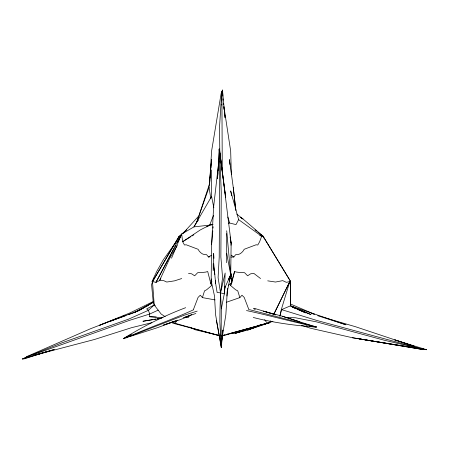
<?xml version="1.0" encoding="UTF-8"?>
<svg xmlns="http://www.w3.org/2000/svg" width="449" height="449" viewBox="0 0 449 449"><rect width="100%" height="100%" fill="white"/><g stroke="black" fill="none" stroke-linecap="round" stroke-linejoin="round"><path stroke-width="0.67" d="M219.825 155.309L219.539 126.915L221.767 91.663L221.088 93.734L211.591 151.072L209.632 183.113L209.93 179.656M236.741 214.089L242.988 218.955L262.991 236.095L290.626 281.489L290.52 305.831L305.629 312.874L297.317 309.288M221.155 335.145L221.06 344.647L219.858 321.798L220.016 308.861L220.521 292.843L222.586 277.667L220.869 257.041L221.256 192.211L219.729 153.042L219.219 257.041L218.096 277.667L220.521 292.843L221.312 308.861L221.155 335.145L220.717 335.145M221.901 338.333L221.537 347.318L221.234 347.318L215.576 314.637L214.499 296.014L211.17 280.748L211.586 244.772L213.629 206.776L218.871 160.832M262.991 236.095L290.626 281.489L290.52 305.831L310.989 314.592L292.248 307.004M218.691 164.345L219.123 149.085L219.51 149.09L231.14 243.167L230.719 274.855L227.245 291.945L225.858 314.637L221.615 341.145L221.901 338.518M221.312 308.861L224.304 293.837L225.157 272.975L220.521 292.843L217.125 292.512L215.649 283.487L213.629 262.727L213.629 253.444L213.96 258.338M230.999 245.261L231.14 243.167L230.573 239.715M219.948 155.332L219.51 149.09L217.473 178.781L217.973 172.562M220.521 292.843L224.304 293.837L224.938 286.703M226.936 296.014L227.514 288.713L227.245 291.945M218.085 171.181L218.416 167.039M218.641 164.278L218.859 161.511M210.048 178.275L210.334 174.818M210.446 173.437L210.789 169.284M210.907 167.904L211.591 159.603L209.015 187.39L196.679 222.345L193.94 226.885L181.677 234.064L171.524 258.203M211.586 244.772L212.798 230.881M213.045 228.109L213.163 226.717M222.047 337.205L222.839 329.976L221.234 347.318L220.886 343.861M224.304 293.837L225.016 286.743M163.026 317.752L149.416 316.708L149.73 314.025L148.389 310.332L146.671 308.895L154.226 304.978L155.281 305.763M215.116 299.91L202.42 297.608L204.525 290.862L206.63 289.768L211.636 285.553L210.867 283.779L211.266 281.377M211.816 281.882L211.17 280.748L211.473 278.891M279.867 316.18L281.428 309.204L289.773 281.635L290.626 281.489M260.543 278.537L253.758 273.346L250.621 273.817L247.607 275.809L244.626 272.734C241.225 272.032 237.903 272.846 234.563 271.533L231.791 282.511L230.629 285.553L235.635 289.768L237.746 290.862L239.85 297.608L226.296 302.3M279.912 316.147L281.557 309.619L290.52 305.831L346.016 324.801L317.684 315.692L355.395 326.692L411.436 345.404M222.659 91.169L222.407 90.025L222.087 91.175L222.659 91.169L222.827 96.041M312.886 326.648L316.332 327.119L315.406 326.344L316.332 327.119C295.077 325.592 273.924 322.797 253.264 317.477M229.299 281.192L231.269 274.154M230.629 285.553L234.563 271.533M419.394 348.654L426.55 349.726L352.448 337.743L310.663 328.27L301.374 325.261M196.679 222.345L209.363 184.46M229.703 278.144L230.719 274.855L226.7 230.786M229.557 279.502L231.712 273.637M261.329 237.173L259.629 241.725L257.788 245.002L256.098 244.778L244.2 249.279C242.555 252.495 239.435 255.144 235.635 254.69L233.828 257.013L230.904 257.081M193.272 309.922L198.071 297.412L200.288 295.218L202.42 297.608M213.522 215.385L209.694 225.101L206.753 226.908M154.394 277.639L151.56 284.385L153.232 302.082L154.226 304.978L161.135 314.014L165.204 316.713M230.18 276.113L230.719 274.855L226.7 253.444M178.489 237.992L179.044 236.724M224.725 287.961L230.719 274.855L228.244 279.564M151.93 281.787L156.718 271.471L163.268 259.836L177.091 240.557M273.918 314.104L289.773 281.635L286.277 282.303L282.73 280.636L275.506 282.039L267.711 280.844M270.573 320.794L269.658 322.663L247.685 330.026L235.321 333.248L229.916 333.736M273.924 313.958L289.773 281.635M160.826 278.15L159.535 280.636L155.988 282.303L152.492 281.635L154.226 304.978L148.389 310.332L128.644 319.121L62.529 342.621L24.207 357.965L129.138 320.479L149.73 314.025L158.205 310.13M231.656 195.736L230.674 190.932L238.638 219.64L236.006 224.59L229.658 223.046L228.283 223.187M179.269 236.084L152.492 281.635L179.269 236.084L186.739 229.843M168.184 259.612L155.988 282.303L180.094 236.606L181.503 235.052M168.841 258.388L170.816 254.706M171.479 253.483L174.442 247.96M175.104 246.737L175.761 245.508M177.411 242.443L178.068 241.214M178.724 239.991L179.387 238.761M180.043 237.538L180.706 236.309M270.259 321.596L269.658 322.663L229.894 333.523M177.248 245.609L169.789 258.197L159.535 280.636L163.745 280.676L166.764 282.039L174.554 280.844L181.722 278.537M189.652 315.389L188.204 317.578L184.763 317.23M172.758 321.72L175.082 323.263L177.232 320.176M197.105 221.8L198.379 220.167M239.85 297.608L241.977 295.218L244.2 297.412L248.993 309.922M182.906 233.497L198.374 216.407M228.58 285.222L231.791 282.511L231.381 274.418M190.876 236.662L182.642 241.719L184.483 245.002L186.178 244.778L198.071 249.279C199.71 252.495 202.836 255.144 206.63 254.69L208.437 257.013L210.07 256.867M192.049 235.938L193.816 234.855M208.437 257.013L211.221 255.346M153.232 302.082L139.022 310.506L133.735 312.779L153.188 302.351M152.037 303.053L139.022 310.506L110.606 321.119L126.029 315.557M131.54 334.331L123.537 338.54L124.738 338.636L123.537 338.54C143.242 326.339 163.969 315.894 185.656 307.688M133.735 312.779L144.988 307.071M146.234 306.442L147.485 305.808M153.463 301.414L130.193 312.824L99.442 325.317L117.374 318.363M193.126 309.956C170.968 320.176 147.732 327.933 125.501 338.041L184.079 315.277L197.178 311.118M26.356 356.759L90.462 328.763L115.241 319.177M123.61 338.742L124.878 338.204M189.007 316.068L179.97 319.772L163.593 324.986L175.755 320.867L157.588 327.635L129.363 336.694M116.544 318.672L119.804 317.415M122.414 316.405L124.367 315.647M191.841 314.592L183.647 317.729L195.859 313.469M250.637 328.545L255.296 327.119L247.685 330.026L260.583 325.205M128.599 314.631L133.095 313.009M255.964 326.911L272.93 321.332M151.857 322.685L131.692 327.647L94.363 339.517L33.394 355.518L54.245 349.507L22.45 358.976L24.667 358.745L48.043 351.275M252.147 328.101L255.329 327.113M241.983 331.205L235.321 333.248L243.813 330.683M243.313 330.795L245.311 330.183M221.8 336.11L269.658 322.663L258.197 325.463M225.14 334.819L221.8 335.734L225.179 334.814M226.476 334.454L228.474 333.904M229.809 333.534L267.183 323.263L264.68 319.66M226.526 334.443L228.547 333.893M22.45 358.976L24.027 358.56M213.062 224.304L209.694 225.101L193.94 226.885L211.591 196.432L213.847 207.831M153.064 319.497L142.922 321.26L161.606 318.319M154.417 319.261L155.769 319.026M157.122 318.79L158.475 318.554M211.76 224.887L209.694 225.101L200.366 229.894L182.642 241.719L181.677 234.064M221.138 104.847L221.946 104.847L222.289 172.641M285.07 317.555L295.358 317.752L316.562 321.882L384.316 340.235L424.507 349.608L316.932 320.485L281.557 309.619M149.416 316.708L156.235 316.994M305.988 325.71L307.369 325.895M309.434 326.176L311.505 326.462M188.507 273.346L191.65 273.817L194.658 275.809L197.639 272.734C201.04 272.032 204.362 272.846 207.702 271.533L210.867 283.779M398.633 345.298L359.374 338.877L422.043 349.378L352.448 337.743M400.014 345.522L401.389 345.747M402.77 345.971L404.145 346.196M405.52 346.42L406.901 346.645M408.276 346.869L409.656 347.099M411.031 347.324L412.412 347.548M413.787 347.773L415.168 347.997M416.543 348.222L417.924 348.446M419.299 348.671L420.674 348.901M246.49 310.568C269.232 315.355 291.626 321.826 314.44 326.384L249.577 309.687M314.367 326.462L316.388 326.911M255.414 308.665L275.849 314.889L263.557 311.179M254.005 308.817L255.313 309.153L253.432 308.547M422.936 348.94L424.283 349.3M263.574 311.168L282.275 316.219L299.298 321.652M311.713 313.481L314.407 314.233L290.52 304.024M175.082 323.263L219.129 335.729M426.55 349.726L394.772 339.887L411.402 345.399M282.275 316.219L310.517 325.239M414.724 346.505L412.732 345.842L414.73 346.505M292.209 307.088L296.043 308.738M189.237 327.08L195.517 329.847L219.112 335.442L172.697 323.151L171.911 322.056M259.735 235.304L262.165 236.612L238.638 219.64M240.681 217.501L242.988 218.955L240.63 217.451M231.207 255.139L233.828 257.013M260.454 234.372L263.187 236.466L257.732 232.066M255.004 229.866L256.637 231.184M211.17 280.748L211.872 281.95M263.209 236.735L263.788 237.987M230.674 241.848L231.14 243.167L230.483 240.473M24.555 358.42L24.667 358.745M227.823 217.035L229.658 223.046M231.488 281.147L231.791 282.511L231.443 278.408M216.362 320.249L221.037 345.191M230.124 236.954L230.348 238.335M209.015 187.39L210.806 198.452M214.88 274.474L213.208 263.625L213.208 270.652M223.428 103.489L223.636 104.87M223.843 106.25L230.674 151.072L231.364 174.751M235.832 210.227L233.25 187.39L229.433 159.603L229.871 164.446M219.757 152.711L225.701 197.538L220.195 155.275M223.804 107.491L224.057 109.522M224.309 111.56L225.067 117.66L222.407 90.025M233.25 187.39L235.787 210.11M231.095 274.3L231.269 276.354M221.402 345.466L221.537 347.318M219.123 149.085L219.292 151.571M215.464 280.692L215.649 283.487M222.923 98.825L222.973 100.222M221.767 91.663L221.946 104.847M226.7 233.536L226.7 262.727M211.591 170.031L211.591 197.055"/></g></svg>
